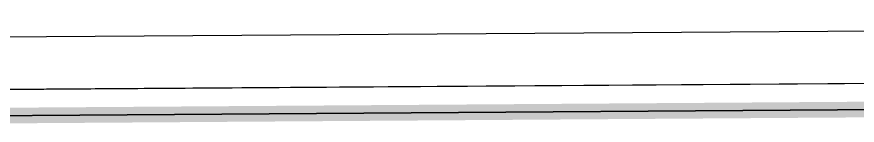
# Model space of a CAD drawing. Header units: inches. Extents: x 14633 to 228805, y -943 to 210487.
# Drawn here: x 217816.3 to 217977.3, y 207135.6 to 207156.4 of the extents above; entities that cross this region are included whole.
import ezdxf

# ---------------------------------------------------------------- set-up
doc = ezdxf.new("R2010")
doc.units = ezdxf.units.IN
doc.header["$LTSCALE"] = 10
doc.header["$MEASUREMENT"] = 0
doc.linetypes.add('CENTER', pattern=[2, 1.25, -0.25, 0.25, -0.25])
for name, color, linetype in [('1道路中线', 7, 'CENTER'), ('1道路红线', 7, 'Continuous'), ('B-G12', 102, 'Continuous'), ('B-R21', 51, 'Continuous'), ('bo', 1, 'Continuous'), ('Error_Layer', 7, 'Continuous')]:
    doc.layers.add(name, color=color, linetype=linetype)

msp = doc.modelspace()

# ---------------------------------------------------------------- linework, layer by layer
at = {"layer": '1道路中线', "color": 8, "ltscale": 50}
msp.add_lwpolyline([(218372.67, 207156.38), (217372.7, 207149.36), (217133.71, 207147.68), (216842.32, 207145.63), (216472.71, 207143.04)], dxfattribs=at)
at = {"layer": '1道路红线', "color": 8}
msp.add_line((218101.1, 207144.47), (217412.74, 207139.64), dxfattribs=at)
at = {"layer": 'B-G12', "color": 8}
msp.add_lwpolyline([(218091.39, 207139.4), (217764.75, 207137.11), (217767.21, 207142.13), (218101.1, 207144.47)], dxfattribs=at)
at = {"layer": 'B-R21', "color": 8}
msp.add_lwpolyline([(217764.75, 207137.11), (218091.39, 207139.4)], dxfattribs=at)
at = {"layer": 'bo', "color": 8, "const_width": 3, "flags": 128}
msp.add_lwpolyline([(217764.75, 207137.11), (218091.39, 207139.4)], dxfattribs=at)
at = {"layer": 'Error_Layer', "color": 8}
for points in [[(218091.39, 207139.4), (217764.75, 207137.11), (217767.21, 207142.13), (218101.1, 207144.47)], [(217764.75, 207137.11), (218091.39, 207139.4)]]:
    msp.add_lwpolyline(points, dxfattribs=at)

doc.saveas('drawing.dxf')
